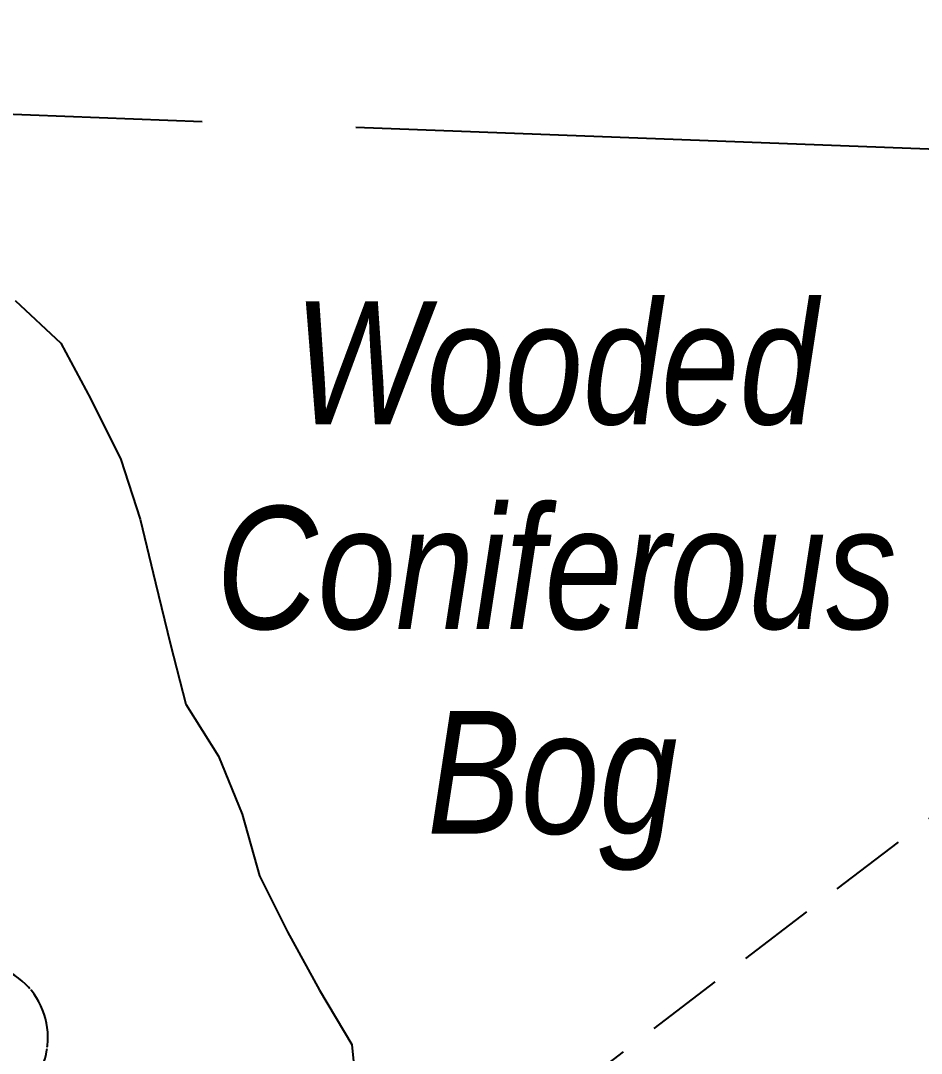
# Model space of a CAD drawing. Extents: x 329124 to 332550, y 6141944 to 6144607.
# Drawn here: x 330584.5 to 330657.8, y 6142777.9 to 6142862 of the extents above; entities that cross this region are included whole.
import ezdxf

# ---------------------------------------------------------------- set-up
doc = ezdxf.new("R2010")
doc.units = 0
doc.header["$LTSCALE"] = 5
for name, pattern in [('0', [1, 1, 0]), ('foc-TIELINE', [1.875, 1.25, -0.625]), ('foc-UNSURVEYED', [12.5, 10, -2.5])]:
    doc.linetypes.add(name, pattern=pattern)
for name, color, linetype in [('L-TIE', 7, 'foc-TIELINE'), ('L-USEC', 7, 'foc-UNSURVEYED'), ('T-BUSH', 110, '0'), ('WETLAND', 143, 'Continuous'), ('WETLAND-T', 146, 'Continuous')]:
    doc.layers.add(name, color=color, linetype=linetype)
doc.styles.add('80L', font='ARIALN.TTF', dxfattribs={"height": 10})

msp = doc.modelspace()

# ---------------------------------------------------------------- linework, layer by layer
at = {"layer": 'L-TIE', "flags": 128}
msp.add_lwpolyline([(330360.291, 6142569.591), (330726.594, 6142849.019)], dxfattribs=at)
at = {"layer": 'L-USEC', "flags": 128}
msp.add_lwpolyline([(329924.784, 6142879.186), (330325.69, 6142864.102), (330726.594, 6142849.019)], dxfattribs=at)
at = {"layer": 'T-BUSH', "flags": 128}
msp.add_lwpolyline([(330137.383, 6142785.367, 0.520567), (330140.258, 6142775.791, 0.520567), (330143.132, 6142766.215, 0.520567), (330146.007, 6142756.638, 0.520567), (330149.834, 6142747.478, 0.520567), (330157.854, 6142742.47, 0.520567), (330167.497, 6142740.299, 0.520567), (330177.494, 6142740.167, 0.520567), (330187.452, 6142740.855, 0.520567), (330197.183, 6142742.732, 0.520567), (330206.364, 6142746.693, 0.520567), (330215.597, 6142750.528, 0.520567), (330224.798, 6142754.44, 0.520567), (330233.892, 6142758.595, 0.520567), (330242.683, 6142763.313, 0.520567), (330251.005, 6142768.833, 0.520567), (330258.792, 6142775.105, 0.520567), (330266.585, 6142781.369, 0.520567), (330274.286, 6142787.742, 0.520567), (330282.215, 6142793.767, 0.520567), (330290.833, 6142798.837, 0.520567), (330299.45, 6142803.907, 0.520567), (330307.803, 6142809.358, 0.520567), (330315.537, 6142815.694, 0.520567), (330322.901, 6142822.445, 0.520567), (330331.358, 6142827.197, 0.520567), (330341.063, 6142829.427, 0.520567), (330351.031, 6142830.206, 0.520567), (330361.024, 6142830.436, 0.520567), (330371.017, 6142830.335, 0.520567), (330381.003, 6142829.829, 0.520567), (330390.989, 6142829.322, 0.520567), (330399.201, 6142824.719, 0.520567), (330407.641, 6142820.098, 0.520567), (330417.408, 6142817.959, 0.520567), (330426.599, 6142814.045, 0.520567), (330435.87, 6142810.351, 0.520567), (330445.516, 6142807.919, 0.520567), (330455.421, 6142809.278, 0.520567), (330465.327, 6142810.637, 0.520567), (330475.102, 6142812.566, 0.520567), (330484.753, 6142813.4, 0.520567), (330494.326, 6142810.873, 0.520567), (330502.858, 6142805.664, 0.520567), (330511.008, 6142799.872, 0.520567), (330517.845, 6142792.626, 0.520567), (330523.432, 6142784.461, 0.520567), (330527.537, 6142775.344, 0.520567), (330530.972, 6142765.956, 0.520567), (330534.934, 6142756.818, 0.520567), (330540.062, 6142748.245, 0.520567), (330547.304, 6142741.351, 0.520567), (330556.583, 6142737.874, 0.520567), (330563.552, 6142730.827, 0.520567), (330569.532, 6142722.847, 0.520567), (330575.106, 6142714.546, 0.520567), (330581.118, 6142706.565, 0.520567), (330587.317, 6142698.72, 0.520567), (330591.633, 6142690.307, 0.520567), (330590.811, 6142680.342, 0.520567), (330589.99, 6142670.377, 0.520567), (330589.84, 6142660.437, 0.520567), (330591.378, 6142650.557, 0.520567), (330597.726, 6142643.121, 0.520567), (330606.507, 6142639.322, 0.520567), (330616.347, 6142637.549, 0.520567), (330623.115, 6142642.703, 0.520567), (330625.053, 6142652.455, 0.520567), (330623.396, 6142662.315, 0.520567), (330621.74, 6142672.176, 0.520567), (330620.083, 6142682.036, 0.520567), (330618.426, 6142691.896, 0.520567), (330615.088, 6142701.291, 0.520567), (330611.443, 6142710.602, 0.520567), (330607.798, 6142719.912, 0.520567), (330604.152, 6142729.222, 0.520567), (330600.243, 6142738.423, 0.520567), (330596.21, 6142747.572, 0.520567), (330592.178, 6142756.721, 0.520567), (330588.647, 6142766.063, 0.520567), (330585.526, 6142775.562, 0.520567), (330582.405, 6142785.061, 0.520567), (330579.284, 6142794.56, 0.520567), (330576.163, 6142804.059, 0.520567), (330572.607, 6142813.359, 0.520567), (330567.479, 6142821.942, 0.520567), (330562.352, 6142830.526, 0.520567), (330554.863, 6142836.723, 0.520567), (330546.225, 6142841.758, 0.520567), (330537.587, 6142846.794, 0.520567), (330528.061, 6142849.786, 0.520567), (330518.486, 6142852.668, 0.520567), (330508.911, 6142855.545, 0.520567), (330499.297, 6142858.29, 0.520567), (330489.682, 6142861.035, 0.520567), (330480.068, 6142863.781, 0.520567), (330472.916, 6142870.748, 0.520567), (330465.793, 6142877.764, 0.520567), (330458.669, 6142884.78, 0.520567), (330451.707, 6142891.954, 0.520567), (330444.848, 6142899.229, 0.520567), (330437.816, 6142906.317, 0.520567), (330429.901, 6142912.324, 0.520567), (330420.311, 6142915.155, 0.520567), (330410.669, 6142917.795, 0.520567), (330401.621, 6142921.835, 0.520567), (330394.645, 6142928.653, 0.520567), (330389.021, 6142936.919, 0.520567), (330384.332, 6142945.728, 0.520567), (330379.949, 6142954.715, 0.520567), (330375.565, 6142963.701, 0.520567), (330371.98, 6142973.017, 0.520567), (330368.762, 6142982.483, 0.520567), (330365.543, 6142991.949, 0.520567), (330362.23, 6143001.361, 0.520567), (330355.573, 6143008.82, 0.520567), (330348.302, 6143015.603, 0.520567), (330341.473, 6143022.461, 0.520567), (330338.162, 6143031.758, 0.520567), (330342.351, 6143040.818, 0.520567), (330350.591, 6143046.48, 0.520567), (330358.72, 6143052.3, 0.520567), (330365.473, 6143059.184, 0.520567), (330368.767, 6143068.625, 0.520567), (330372.06, 6143078.065, 0.520567), (330375.354, 6143087.506, 0.520567), (330377.92, 6143097.145, 0.520567), (330379.888, 6143106.948, 0.520567), (330381.958, 6143116.642, 0.520567), (330391.8, 6143116.838, 0.520567), (330401.204, 6143113.543, 0.520567), (330410.368, 6143109.543, 0.520567), (330419.532, 6143105.544, 0.520567), (330428.695, 6143101.544, 0.520567), (330437.859, 6143097.545, 0.520567), (330447.023, 6143093.545, 0.520567), (330456.186, 6143089.546, 0.520567), (330465.74, 6143086.994, 0.520567), (330475.673, 6143085.852, 0.520567), (330485.606, 6143084.71, 0.520567), (330495.539, 6143083.567, 0.520567), (330502.527, 6143089.489, 0.520567), (330508.706, 6143097.349, 0.520567), (330514.633, 6143105.385, 0.520567), (330519.865, 6143113.906, 0.520567), (330525.097, 6143122.426, 0.520567), (330530.328, 6143130.947, 0.520567), (330535.56, 6143139.467, 0.520567), (330540.792, 6143147.988, 0.520567), (330548.272, 6143141.913, 0.520567), (330555.825, 6143135.361, 0.520567), (330563.378, 6143128.81, 0.520567), (330570.932, 6143122.259, 0.520567), (330578.485, 6143115.708, 0.520567), (330577.646, 6143106.706, 0.520567), (330574.804, 6143097.12, 0.520567), (330571.963, 6143087.534, 0.520567), (330569.121, 6143077.948, 0.520567), (330563.355, 6143069.989, 0.520567), (330556.707, 6143062.521, 0.520567), (330550.058, 6143055.054, 0.520567), (330549.645, 6143050.413, 0.520567), (330557.983, 6143052.567, 0.520567), (330563.691, 6143060.776, 0.520567), (330570.218, 6143067.862, 0.520567), (330579.778, 6143070.791, 0.520567), (330589.559, 6143072.611, 0.520567), (330599.511, 6143073.573, 0.520567), (330608.607, 6143076.479, 0.520567), (330616.035, 6143083.172, 0.520567), (330623.441, 6143089.889, 0.520567), (330631.401, 6143097.185, 0.520567)], format="xyb", dxfattribs=at)
at = {"layer": 'WETLAND'}
msp.add_lwpolyline([(330584.07, 6142839.222), (330587.783, 6142835.766), (330590.238, 6142831.192), (330592.672, 6142826.279), (330594.258, 6142821.416), (330595.484, 6142816.233), (330596.72, 6142811.221), (330597.968, 6142806.378), (330600.611, 6142802.134), (330602.547, 6142797.421), (330603.954, 6142792.398), (330606.238, 6142787.834), (330608.852, 6142783.081), (330611.487, 6142778.667), (330612.014, 6142773.185)], dxfattribs=at)

# ---------------------------------------------------------------- texts
at = {"layer": 'WETLAND-T', "insert": (330600.494, 6142839.153), "char_height": 9.99849, "attachment_point": 1, "style": '80L'}
msp.add_mtext_dynamic_manual_height_columns('\\pi6.24619;{\\fArial Narrow|b0|i1|c0|p34;Wooded \\P\\pi-0.06595;Coniferous \\P\\pi17.11085;Bog}', width=54.19822, gutter_width=49.992, heights=[0], dxfattribs=at)

doc.saveas('drawing.dxf')
